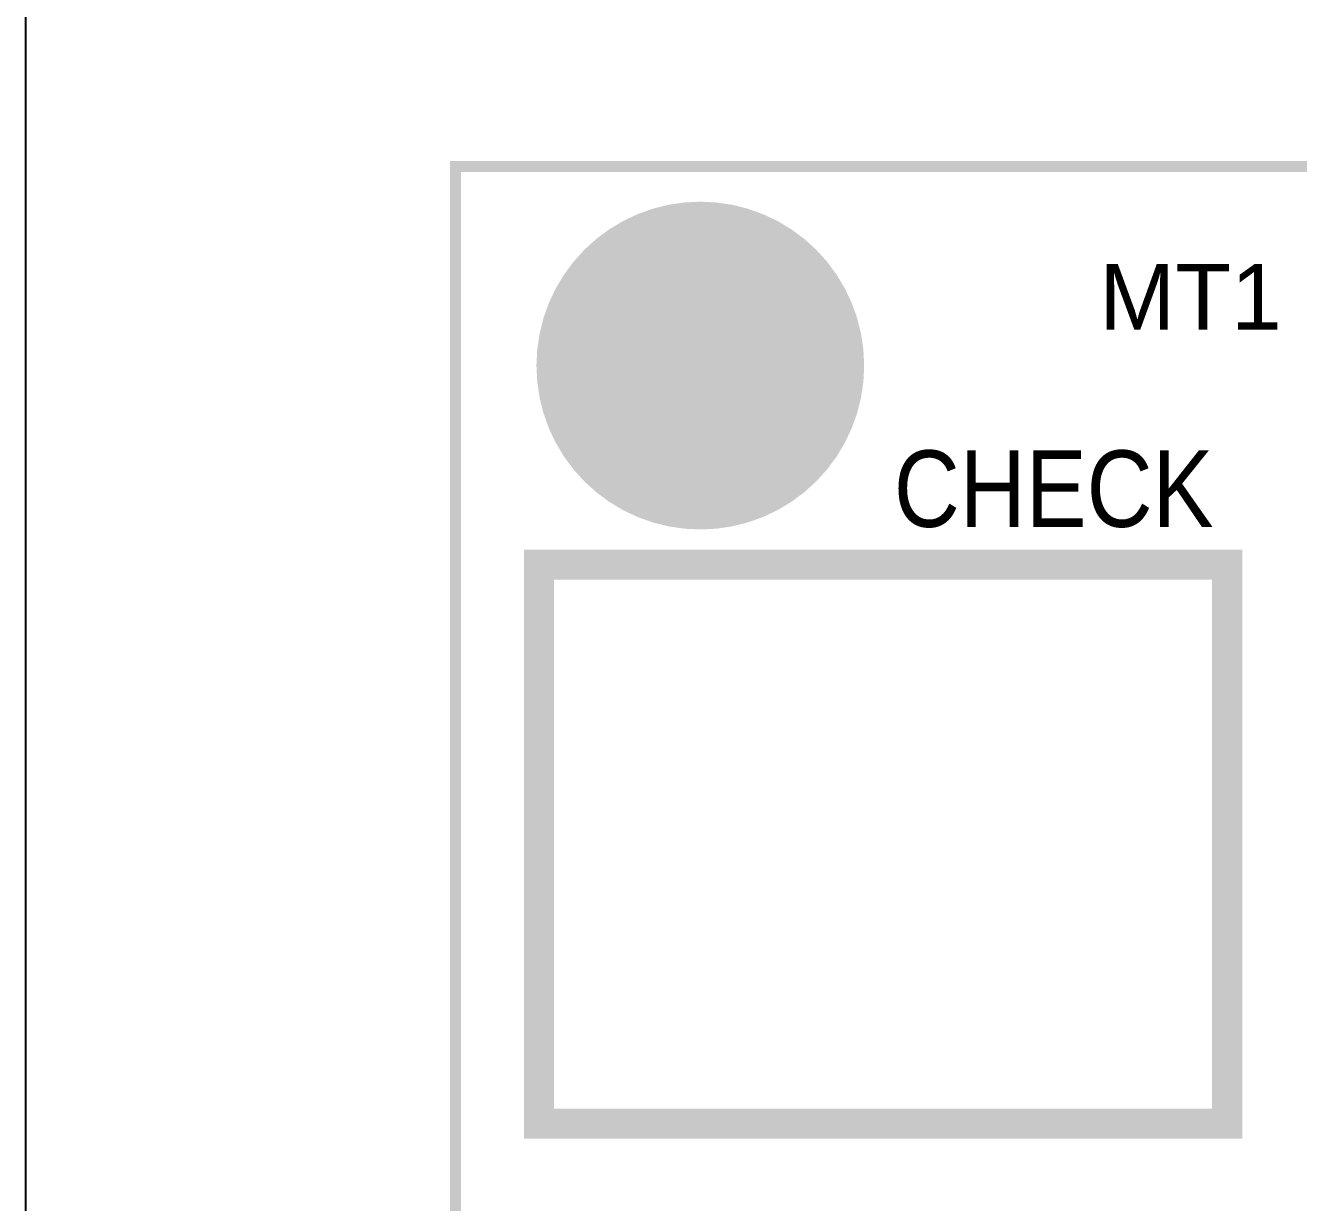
# Model space of a CAD drawing. Header units: inches. Extents: x 15 to 148, y 10 to 111.
# Drawn here: x 126.91 to 128.539, y 103.108 to 104.614 of the extents above; entities that cross this region are included whole.
import ezdxf

# ---------------------------------------------------------------- set-up
doc = ezdxf.new("R2010")
doc.units = ezdxf.units.IN
doc.header["$MEASUREMENT"] = 0
doc.layers.add('BLK_12AWG', color=7, linetype='Continuous')

# ---------------------------------------------------------------- blocks, each defined once
blk = doc.blocks.new('EPAD')
at = {"const_width": 0.5}
blk.add_lwpolyline([(-0.25, 0, 1), (0.25, 0, 1)], format="xyb", close=True, dxfattribs=at)
blk = doc.blocks.new('CBA2Board')
for points, const_width in [([(154.67507, 100.92115), (162.53105, 100.92115), (162.53105, 105.05501), (154.67507, 105.05501), (154.67507, 100.92115)], 0.008), ([(154.67507, 100.92115), (162.53105, 100.92115), (162.53105, 105.05501), (154.67507, 105.05501), (154.67507, 100.92115)], 0.008), ([(154.67507, 100.92115), (162.53105, 100.92115), (162.53105, 105.05501), (154.67507, 105.05501), (154.67507, 100.92115)], 0.008), ([(154.73621, 104.35423), (155.24015, 104.35423), (155.24015, 104.76367), (154.73621, 104.76367), (154.73621, 104.35423)], 0.022), ([(154.73621, 104.35423), (155.24015, 104.35423), (155.24015, 104.76367), (154.73621, 104.76367), (154.73621, 104.35423)], 0.022), ([(154.73621, 104.35423), (155.24015, 104.35423), (155.24015, 104.76367), (154.73621, 104.76367), (154.73621, 104.35423)], 0.022)]:
    blk.add_lwpolyline(points, dxfattribs=dict(const_width=const_width))
at = {"xscale": 0.24, "yscale": 0.24}
blk.add_blockref('EPAD', (154.85432, 104.90934), dxfattribs=at)
for s, height, width, p in [('MT1', 0.048, 1.041667, (155.14637, 104.93568)), ('MT1', 0.048, 1.041667, (155.14637, 104.93568)), ('MT1', 0.048, 1.041667, (155.14637, 104.93568)), ('CHECK', 0.056, 0.892857, (154.99605, 104.79123)), ('CHECK', 0.056, 0.892857, (154.99605, 104.79123)), ('CHECK', 0.056, 0.892857, (154.99605, 104.79123))]:
    blk.add_text(s, height=height, dxfattribs=dict(width=width)).set_placement(p)

msp = doc.modelspace()

# ---------------------------------------------------------------- linework, layer by layer
at = {"color": 7, "linetype": 'Continuous'}
msp.add_line((126.9102, 110.7588), (126.9102, 94.5738), dxfattribs=at)

# ---------------------------------------------------------------- block references
at = {"layer": 'BLK_12AWG', "xscale": 1.74680064, "yscale": 1.74680064, "zscale": 1.74680064}
msp.add_blockref('CBA2Board', (-142.7262, -79.0769), dxfattribs=at)

doc.saveas('drawing.dxf')
